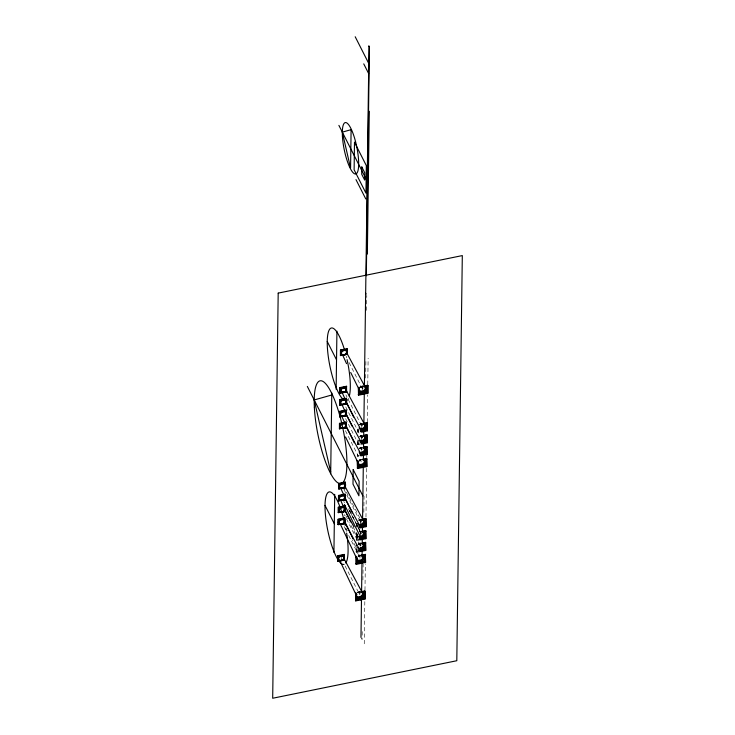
<?xml version="1.0" encoding="UTF-8"?>
<svg xmlns="http://www.w3.org/2000/svg" width="735" height="735" viewBox="0 0 735 735"><rect width="100%" height="100%" fill="white"/><g stroke="black" fill="none" stroke-linecap="round" stroke-linejoin="round"><path stroke-width="0.55" stroke-dasharray="3.67 2.76" d="M341.591 559.032L341.61 557.286M358.459 551.921L356.383 552.343L356.089 551.774L356.199 544.267M356.356 532.517L356.254 540.014L358.331 539.591M357.715 454.359L357.688 456.499L357.43 453.789M359.92 444.326L357.853 444.748L357.614 439.888M357.724 432.162L357.761 428.946M356.383 552.343L356.484 544.846M356.631 534.161L356.548 540.592L358.616 540.17M356.741 526.435L356.769 524.294M357.853 444.748L357.908 440.467M358.009 432.74L358.055 429.525M356.87 533.674L356.962 539.315L357.035 533.996M356.962 526.977L356.989 524.845M358.294 429.01L358.432 431.463M356.833 548.944L356.631 550.745M357.127 527.307L357.164 524.11M359.461 594.78L359.507 591.776M359.957 558.242L360.003 555.237A1304.891 319.55 78.5 0 0 352.065 539.793M360.122 546.224L360.159 543.22A1304.891 319.55 78.5 0 0 349.584 522.723M360.269 535.475L360.334 531.423L361.087 531.258M360.416 524.468L360.499 519.397A1304.891 319.55 78.5 0 0 344.623 488.959M361.427 450.39L361.464 447.376M361.556 440.632L361.638 435.561M361.721 428.624L361.804 423.553M362.236 391.084L362.3 386.05L363.062 385.866M360.003 594.229L360.031 592.107L358.046 592.511M360.655 545.682L360.692 543.551L358.708 543.955M360.821 533.922L360.729 531.727M360.968 522.98L360.986 519.608A3.601 2.609 -26.9 0 0 359.323 520.251M361.96 449.838L361.987 447.707L359.02 448.313M362.125 438.078L362.153 435.956L360.168 436.36M362.281 426.07L362.318 423.948L359.341 424.545M362.796 388.53L362.695 386.316M360.821 546.004L361.225 543.321M360.986 534.253L361.023 531.561L359.534 532.021M361.151 521.694L361.188 519.553M362.291 437.867L362.327 435.726M362.971 388.31L362.998 386.169M362.208 631.576L362.098 639.606L360.977 637.392M362.906 579.961L363.127 563.901M363.834 512.277L364.046 496.217M365.653 378.056L365.901 359.709M366.581 310.381L366.783 295.461M364.248 643.842L364.836 600.431M364.973 590.15L365.332 563.874M365.966 517.036L366.636 467.919M366.774 457.639L366.811 455.351M367.261 422.221L367.629 394.805M367.766 384.524L368.125 358.248M356.934 535.861L357.412 533.84M357.1 533.913L357.403 536.991M360.031 387.639L362.428 385.994M360.178 387.023L362.355 385.948M359.332 448.341L361.905 447.192M359.167 460.349L361.004 459.357M359.286 460.726L361.225 459.678M359.92 424.361L362.024 423.452M360.049 424.729L361.896 423.847M359.755 436.369L362.033 435.442M358.303 543.964L360.949 543.009M358.432 544.323L360.664 543.376L361.151 543.891M358.267 556.34L360.306 555.421M357.642 592.511L359.737 591.611M360.178 436.535L361.932 435.818M358.891 520.012L360.913 519.268M358.395 555.798L360.233 555.072M358.046 592.686L360.223 591.895A3.601 2.609 -26.9 0 0 358.34 592.566M359.351 520.178L360.867 519.682M359.351 531.681L360.37 531.341M361.776 447.569L360.012 448.295A3.601 2.609 -26.9 0 1 361.969 447.597L361.969 447.532M360.407 386.702L362.484 386.279M359.847 387.014L362.824 386.592A3.932 2.848 -26.9 0 0 360.168 388.006M360.012 387.336L362.989 386.729M359.663 387.483L362.768 386.849M358.864 424.453L361.969 423.819M360.187 424.812L362.484 424.27M359.737 436.25L361.804 435.827M360.021 436.829L362.318 436.278M357.559 444.17L359.626 443.747M359.571 448.001L361.648 447.578M359.865 448.58L362.153 448.038M357.394 455.93L359.47 455.507M359.406 460.018L361.482 459.595M358.855 460.33L360.839 459.926M359.02 460.652L361.004 460.248M358.588 520.086L360.664 519.663M359.029 520.187L361.004 519.976A3.932 2.848 -26.9 0 0 359.213 520.702M359.194 520.518L361.179 520.114M358.882 520.656L360.958 520.233M359.47 531.883L361.537 531.46M358.267 543.845L361.381 543.211M357.881 544.488L360.692 543.551M358.561 544.424L360.637 544.001M356.089 551.774L358.165 551.351M358.101 555.862L360.178 555.439M358.542 555.972L360.527 555.568M358.395 556.432L360.472 556.009M357.605 592.401L359.681 591.978M357.899 592.97L360.031 592.107M359.755 591.611L360.288 591.565M361.739 435.533L361.886 435.883A3.601 2.609 -26.9 0 0 360.242 436.553M357.375 536.329L356.98 535.549M348.537 508.813L361.133 533.031M349.051 362.52L362.263 388.576M345.9 394.86L347.039 397.102M348.16 399.316L361.758 426.116M345.735 406.878L361.592 438.133M345.579 418.628L361.436 449.884M345.413 430.646L361.271 461.892M343.934 489.409L360.453 521.96M349.382 510.412L361.133 533.573M343.778 501.426L344.476 502.804M344.32 514.564L345.046 515.998M346.525 518.919L360.132 545.728M344.109 526.48L346.369 530.936M348.675 535.475L359.966 557.736M345.119 565.996L359.47 594.275M353.112 526.931L357.403 535.521A3.28 2.37 -26.9 0 1 357.32 533.849M357.412 536.265A3.601 2.609 -26.9 0 1 357.348 534.17M359.856 531.938A3.601 2.609 -26.9 0 1 361.069 531.653M357.394 536.927A3.932 2.848 -26.9 0 1 357.421 534.437M360.049 532.213A3.932 2.848 -26.9 0 1 361.115 531.938M359.231 531.846A3.28 2.37 -26.9 0 1 361.078 531.387M349.75 510.963A1304.891 319.55 78.5 0 1 360.325 531.469M345.735 527.895A36.998 9.059 78.5 0 1 346.507 532.25M346.249 356.209A36.998 9.059 78.5 0 1 346.663 357.917M348.482 398.324A36.998 9.059 78.5 0 1 348.004 399.142M358.992 520.068A3.28 2.37 -26.9 0 1 361.151 519.379M358.368 544.451A3.601 2.609 -26.9 0 1 361.151 543.395M358.441 544.791A3.932 2.848 -26.9 0 1 360.949 543.689M358.294 544.102A3.28 2.37 -26.9 0 1 361.069 543.147M345.882 515.704A1304.891 319.55 78.5 0 1 347.471 518.699M358.404 556.303A3.601 2.609 -26.9 0 1 360.26 555.495M358.276 556.808A3.932 2.848 -26.9 0 1 360.251 555.816M358.267 556.009A3.28 2.38 -26.9 0 1 360.223 555.191M346.249 528.713A1304.891 319.55 78.5 0 1 347.306 530.716M360.196 448.626A3.932 2.848 -26.9 0 1 361.987 447.9M359.424 448.405A3.28 2.37 -26.9 0 1 361.923 447.312M359.314 460.781A3.601 2.609 -26.9 0 1 361.078 459.779M359.176 461.323A3.932 2.848 -26.9 0 1 361.032 460.138M359.204 460.468A3.28 2.38 -26.9 0 1 361.078 459.439M360.122 437.031A3.932 2.848 -26.9 0 1 361.886 436.204M359.893 436.397A3.28 2.37 -26.9 0 1 362.07 435.561M360.196 424.683A3.601 2.609 -26.9 0 1 362.052 423.875M360.067 425.188A3.932 2.848 -26.9 0 1 362.043 424.187M359.92 424.49A3.28 2.37 -26.9 0 1 362.015 423.571M360.132 387.63A3.601 2.609 -26.9 0 1 362.805 386.288M360.086 387.253A3.28 2.37 -26.9 0 1 362.961 385.994M358.23 593.026A3.932 2.848 -26.9 0 1 360.021 592.291M357.633 592.649A3.28 2.37 -26.9 0 1 360.168 591.693M358.138 439.953L358.267 443.471L358.239 440.026"/><path stroke-width="1.1" d="M330.686 473.818L331.788 392.995M333.92 552.398L334.71 494.343M336.134 389.238L336.924 331.182M337.622 560.98L337.687 555.743L344.2 554.42L344.338 560.052L337.622 560.98L344.338 560.052M338.118 524.441L338.183 519.204L344.697 517.881L344.834 523.513L338.118 524.441L344.834 523.513M338.275 512.424L338.348 507.196L344.862 505.864L344.991 511.505L338.275 512.424L344.991 511.505M338.44 500.673L338.513 495.436L345.018 494.113L345.156 499.745L338.44 500.673L345.156 499.745M338.605 488.665L338.67 483.428L345.184 482.096L345.321 487.737L338.605 488.665L345.321 487.737M339.423 428.597L339.487 423.36L346.001 422.037L346.139 427.669L339.423 428.597L346.139 427.669M339.579 416.589L339.653 411.352L346.167 410.02L346.295 415.661L339.579 416.589L346.295 415.661M339.745 404.829L339.818 399.592L346.323 398.269L346.461 403.901L339.745 404.829L346.461 403.901M339.91 392.821L339.974 387.584L346.488 386.261L346.617 391.893L339.91 392.821L346.617 391.893M340.415 355.281L340.489 350.044L347.003 348.721L347.131 354.353L340.415 355.281L347.131 354.353M337.824 561.384L337.687 555.743M338.32 524.845L338.183 519.204M338.486 512.828L338.348 507.196M338.642 501.077L338.513 495.436M338.807 489.06L338.67 483.428M339.625 429.001L339.487 423.36M339.79 416.984L339.653 411.352M339.947 405.233L339.818 399.592M340.112 393.216L339.974 387.584M340.617 355.676L340.489 350.044M338.311 560.888L338.376 556.432L343.916 555.311L343.971 559.987L338.311 560.888L343.971 559.987M338.872 519.893L338.927 524.579L344.467 523.449C348.087 515.226 335.362 518.46 338.927 524.579M338.973 512.341L339.037 507.885L344.568 506.755L344.623 511.441L338.973 512.341L344.623 511.441M339.138 500.581L339.193 496.134L344.733 495.004L344.788 499.681L339.138 500.581L344.788 499.681M339.359 484.117L339.414 488.803L344.954 487.672C348.574 479.45 335.849 482.684 339.414 488.803M340.112 428.505L340.176 424.058L345.716 422.928L345.762 427.605L340.112 428.505L345.762 427.605M340.342 412.041L340.397 416.727L345.928 415.597C349.557 407.374 336.832 410.608 340.397 416.727M340.498 400.29L340.553 404.967L346.093 403.846C349.722 395.623 336.998 398.857 340.553 404.967M340.599 392.729L340.663 388.273L346.194 387.152L346.249 391.829L340.599 392.729L346.249 391.829M341.178 350.733L341.233 355.418L341.178 350.733L346.709 349.612L346.764 354.288L346.709 349.612M338.431 561.117L338.376 556.432M339.092 512.571L339.037 507.885M339.248 500.811L339.193 496.134M340.231 428.735L340.176 424.058M340.718 392.959L340.663 388.273M343.851 559.758L343.916 555.311M344.412 518.772L344.467 523.449M344.513 511.211L344.568 506.755M344.669 499.46L344.733 495.004M344.899 482.987L344.954 487.672M345.652 427.384L345.716 422.928M345.873 410.911L345.928 415.597M346.038 399.16L346.093 403.846M346.139 391.599L346.194 387.152M344.127 559.647L344.2 554.42M344.623 523.109L344.697 517.881M344.788 511.101L344.862 505.864M344.954 499.35L345.018 494.113M345.11 487.333L345.184 482.096M345.928 427.265L346.001 422.037M346.093 415.257L346.167 410.02M346.258 403.506L346.323 398.269M346.415 391.489L346.488 386.261M346.929 353.948L347.003 348.721M355.722 600.899L355.538 592.823L355.722 600.899L365.056 598.997L365.157 591.491L364.863 590.922L361.758 591.556M361.216 555.228L365.359 554.383L365.552 562.459L356.218 564.361L356.034 556.285M357.522 468.517L357.339 460.441L357.522 468.517L366.857 466.615L366.664 458.539L362.52 459.384M364.551 385.857L367.665 385.223L367.959 385.792L367.849 393.298L358.524 395.2L358.322 388.19M356.218 564.361L356.328 556.854M358.524 395.2L358.625 387.694M361.023 591.905L364.156 591.62L364.073 598.005L356.144 599.622L356.062 592.915M361.519 555.366L364.652 555.081L364.569 561.466L356.64 563.083L356.558 556.377M362.824 459.522L365.956 459.237L365.874 465.623L357.945 467.239L357.844 461.589M363.816 386.206L366.958 385.921L366.866 392.306L358.937 393.923L358.864 387.216M356.144 599.622L356.209 594.303M356.64 563.083L356.723 556.698M357.945 467.239L358.028 460.854M358.937 393.923L359.029 387.538M359.966 596.361L360.104 598.814M360.628 547.805L360.766 550.258M360.793 536.054L360.931 538.507M360.949 524.046L361.087 526.499M361.932 451.961L362.07 454.414M360.132 597.224L360.389 599.944M360.628 560.686L360.885 563.405M360.802 547.603L361.05 551.397L361.096 548.181M360.949 536.927L361.207 539.637M361.115 524.909L361.372 527.629L361.399 525.488M362.089 452.833L362.355 455.553L362.383 453.412M362.254 441.083L362.511 443.802L362.548 441.652M362.217 465.42L362.19 467.561L361.896 466.991M360.977 637.392L361.491 599.539M361.583 592.658L361.987 562.826M362.07 557.093L362.144 551.36M362.254 543.33L362.318 538.737M362.41 531.855L362.493 526.122M362.566 520.389L363.283 467.616M363.393 459.586L363.457 455.002M363.568 446.972L363.632 442.378M363.724 435.497L363.779 430.912M363.88 424.021L364.303 393.05M364.395 386.169L369.016 46.259M366.315 275.763L369.42 47.068L368.814 45.855M363.219 557.011L363.255 554.723M367.344 254.08L369.282 111.288M364.073 598.005L363.99 591.298M364.569 561.466L364.487 554.76M358.781 550.662L364.735 549.449L364.652 542.742L361.675 543.349M359.939 538.709L364.891 537.698L364.817 530.992L361.84 531.598M360.095 526.701L365.056 525.69L364.973 518.974L362.006 519.581M365.874 465.623L365.791 458.916M360.086 454.818L366.039 453.614L365.956 446.898L362.98 447.505M361.234 442.865L366.195 441.854L366.113 435.148L363.145 435.754M360.407 431.059L366.361 429.846L366.278 423.139L363.31 423.746M366.866 392.306L366.793 385.599M364.735 549.449L364.652 542.742M364.891 537.698L364.817 530.992M365.056 525.69L364.973 518.974M366.039 453.614L365.956 446.898M366.195 441.854L366.113 435.148M366.361 429.846L366.278 423.139M365.056 598.997L364.863 590.922M365.552 562.459L365.359 554.383M359.498 551.709L365.718 550.442L365.525 542.366L362.419 543M359.654 539.959L365.874 538.691L365.69 530.615L361.537 531.46M359.819 527.95L366.039 526.683L365.846 518.607L361.703 519.452M366.857 466.615L366.664 458.539M360.802 455.865L367.022 454.597L366.829 446.522L363.724 447.156M360.958 444.115L367.178 442.847L366.986 434.771L363.88 435.405M361.124 432.106L367.344 430.839L367.151 422.763L363.007 423.608M367.849 393.298L367.665 385.223M365.718 550.442L365.525 542.366M365.874 538.691L365.69 530.615M366.039 526.683L365.846 518.607M367.022 454.597L366.829 446.522M367.178 442.847L366.986 434.771M367.344 430.839L367.151 422.763M331.761 394.998L314.194 399.95L330.713 472.072M340.691 350.448L347.205 349.116M341.288 350.962L346.828 349.832M340.176 387.988L346.69 386.656M340.783 388.503L346.314 387.373M363.981 386.527L366.958 385.921M364.845 386.426L367.959 385.792M358.772 393.592L366.701 391.975M358.23 394.621L367.564 392.72M340.02 399.996L346.525 398.673M340.617 400.511L346.148 399.39M339.855 411.756L346.369 410.424M340.452 412.271L345.992 411.141M339.689 423.764L346.203 422.432M340.296 424.279L345.827 423.158M363.301 424.178L367.445 423.332M360.242 430.728L366.195 429.516M360.83 431.528L367.05 430.26M363.136 436.195L367.279 435.35M360.086 442.746L366.03 441.533M361.703 443.324L366.884 442.268M362.971 447.946L367.123 447.1M360.913 454.294L365.874 453.284M360.508 455.296L366.728 454.028M362.989 459.844L365.956 459.237M363.853 459.742L366.958 459.109M357.78 466.909L365.708 465.292M357.238 467.938L366.563 466.036M338.881 483.832L345.386 482.5M339.478 484.347L345.009 483.217M338.716 495.84L345.229 494.517M339.313 496.355L344.844 495.234M338.55 507.591L345.064 506.268M339.157 508.115L344.687 506.985M338.394 519.608L344.899 518.276M338.991 520.123L344.522 518.993M362.171 519.911L365.139 519.305M361.997 520.022L366.14 519.176M358.937 526.572L364.891 525.36M359.525 527.372L365.745 526.104M362.998 531.717L364.983 531.313M362.869 531.828L365.975 531.194M359.773 538.378L364.725 537.377M359.36 539.38L365.58 538.112M362.833 543.477L364.817 543.073M362.704 543.578L365.819 542.945M358.616 550.34L364.569 549.128M360.242 550.928L365.424 549.872M337.898 556.147L344.403 554.815M338.495 556.661L344.026 555.531M361.51 555.798L365.653 554.953M356.475 562.753L364.404 561.136M355.933 563.782L365.258 561.88M361.014 592.337L365.157 591.491M355.979 599.291L363.908 597.674M355.437 600.32L364.762 598.419M361.868 453.853L361.657 453.192M361.73 465.907L361.491 465.163M360.591 549.734L360.352 548.99M360.444 561.76L359.929 560.245M359.929 598.29L359.433 596.783M361.583 453.091L361.399 452.42M361.427 465.108L361.243 464.465M360.288 548.935L360.104 548.301M346.406 352.258L365.157 387.033M346.442 390.772L364.643 424.573M345.726 401.806L360.086 428.055M345.569 413.566L359.92 439.815M345.955 426.548L359.764 451.823M345.138 486.616L363.338 520.417M344.981 498.624L358.781 523.899M344.265 509.41L353.921 526.784M344.099 521.418L358.459 547.667M344.155 558.931L362.355 592.732M355.198 36.75L369.089 64.129M363.742 63.871L368.648 73.537M338.89 125.373L366.673 180.139M355.979 179.616L365.782 198.946M365.653 293.247L366.067 294.055M362.897 393.675L363.191 394.245M344.182 348.794A36.998 9.059 78.5 0 0 327.24 341.509L336.538 359.828M362.383 431.215L362.677 431.785M307.331 386.417L362.897 495.95M325.017 505.423L334.306 523.743M359.378 390.12L350.705 372.498M358.377 463.445L345.533 436.948M357.072 559.28L340.066 523.577M356.576 595.828L339.57 560.116M353.608 417.067L346.02 401.172M351.982 426.07L345.863 413.18M354.261 442.837L345.698 424.931M348.895 505.882L352.304 512.911M350.678 521.905L344.559 509.024M352.956 538.682L344.393 520.775M345.184 497.999L348.427 504.899M342.372 354.417L346.534 363.632M341.858 391.957L345.101 399.123M342.161 404.985L344.476 410.112M341.995 416.745L344.77 422.882M341.022 488.821L343.796 494.967M340.397 499.809L343.631 506.975M362.006 531.681A3.601 2.609 -26.9 0 1 363.65 534.988A3.601 2.609 -26.9 0 1 359.093 537.276M362.631 531.984A3.932 2.848 -26.9 0 1 364.064 535.76A3.932 2.848 -26.9 0 1 358.974 537.992M361.997 531.524A3.28 2.37 -26.9 0 1 362.787 534.933A3.28 2.37 -26.9 0 1 358.285 536.311M360.251 536.476A1304.891 319.55 78.5 0 1 344.412 504.467M344.063 564.388A36.998 9.059 78.5 0 1 328.389 533.279A36.998 9.059 78.5 0 1 327.782 492.744A36.998 9.059 78.5 0 1 343.364 517.587M344.632 522.686A36.998 9.059 78.5 0 1 345.211 525.286M346.644 533.114A36.998 9.059 78.5 0 1 345.772 563.047M343.493 399.647A36.998 9.059 78.5 0 1 327.24 341.509M347.058 359.635A36.998 9.059 78.5 0 1 349.281 396.174M347.48 399.776A36.998 9.059 78.5 0 1 345.643 400.557M344.494 497.797A2.288 1.654 -26.9 0 1 343.364 500.094A2.288 1.654 -26.9 0 1 340.654 500.131A2.517 1.819 -26.9 0 0 343.704 499.57A2.517 1.819 -26.9 0 0 344.338 497.025M361.942 519.645A3.601 2.609 -26.9 0 1 363.568 523.375A3.601 2.609 -26.9 0 1 358.267 524.909M362.061 519.884A3.932 2.848 -26.9 0 1 364.404 523.421A3.932 2.848 -26.9 0 1 359.139 525.984M361.951 519.452A3.28 2.37 -26.9 0 1 362.98 522.888A3.28 2.37 -26.9 0 1 358.34 524.248M357.706 523.715A3.28 2.37 -26.9 0 1 357.559 523.504M344.09 487.645A2.288 1.654 -26.9 0 1 341.343 488.417M343.658 487.718A2.517 1.819 -26.9 0 1 341.38 488.316M362.061 543.487A3.601 2.609 -26.9 0 1 363.246 547.134A3.601 2.609 -26.9 0 1 358.303 548.861M362.236 543.698A3.932 2.848 -26.9 0 1 364.027 547.299A3.932 2.848 -26.9 0 1 359.057 549.798M362.015 543.34A3.28 2.37 -26.9 0 1 362.309 547.051A3.28 2.37 -26.9 0 1 357.605 547.731M344.338 509.557A2.288 1.654 -26.9 0 1 344.347 510.485M343.98 511.174A2.288 1.654 -26.9 0 1 340.553 511.937M344.366 509.125A2.517 1.819 -26.9 0 1 344.357 510.2M343.741 511.147A2.517 1.819 -26.9 0 1 340.489 511.9M361.896 555.495A3.601 2.609 -26.9 0 1 363.32 558.756A3.601 2.609 -26.9 0 1 358.992 561.071A3.601 2.609 -26.9 0 1 356.953 558.141M362.07 555.706A3.932 2.848 -26.9 0 1 363.935 559.17A3.932 2.848 -26.9 0 1 359.222 561.843A3.932 2.848 -26.9 0 1 356.907 558.637M361.188 555.182A3.28 2.37 -26.9 0 1 362.915 557.902A3.28 2.37 -26.9 0 1 359.222 560.327A3.28 2.37 -26.9 0 1 356.888 558.003M343.989 522.934A2.288 1.654 -26.9 0 1 342.06 524.248A2.288 1.654 -26.9 0 1 340.158 523.715M343.805 522.907A2.517 1.819 -26.9 0 1 343.576 523.155M342.877 523.688A2.517 1.819 -26.9 0 1 339.974 523.688M363.366 447.643A3.601 2.609 -26.9 0 1 364.615 451.198A3.601 2.609 -26.9 0 1 359.81 453.091M363.54 447.854A3.932 2.848 -26.9 0 1 365.139 451.777A3.932 2.848 -26.9 0 1 359.672 453.761M363.43 447.541A3.28 2.37 -26.9 0 1 363.614 451.207A3.28 2.37 -26.9 0 1 359.002 451.961M344.991 415.642A2.288 1.654 -26.9 0 1 342.115 416.249M344.642 415.642A2.517 1.819 -26.9 0 1 342.207 416.212M362.759 459.577A3.601 2.609 -26.9 0 1 364.725 462.71A3.601 2.609 -26.9 0 1 360.297 465.227A3.601 2.609 -26.9 0 1 358.331 462.094M363.375 459.862A3.932 2.848 -26.9 0 1 365.203 463.399A3.932 2.848 -26.9 0 1 360.361 465.99A3.932 2.848 -26.9 0 1 358.303 462.572M362.768 459.384A3.28 2.37 -26.9 0 1 364.091 462.352A3.28 2.37 -26.9 0 1 360.141 464.465A3.28 2.37 -26.9 0 1 358.303 461.773M345.11 427.347A2.288 1.654 -26.9 0 1 341.729 428.137A2.517 1.819 -26.9 0 0 344.752 427.43M363.522 435.883A3.601 2.609 -26.9 0 1 364.707 439.539A3.601 2.609 -26.9 0 1 359.764 441.266M363.448 436.066A3.932 2.848 -26.9 0 1 365.543 439.594A3.932 2.848 -26.9 0 1 360.517 442.194M363.476 435.745A3.28 2.37 -26.9 0 1 364.073 439.117A3.28 2.37 -26.9 0 1 359.7 440.513M345.808 401.971A2.288 1.654 -26.9 0 1 345.817 402.881M345.156 403.882A2.288 1.654 -26.9 0 1 342.574 404.617M345.836 401.521A2.517 1.819 -26.9 0 1 345.817 402.605M344.807 403.892A2.517 1.819 -26.9 0 1 342.519 404.489M363.467 423.829A3.601 2.609 -26.9 0 1 364.872 427.531A3.601 2.609 -26.9 0 1 359.746 429.166M363.366 424.04A3.932 2.848 -26.9 0 1 365.708 427.577A3.932 2.848 -26.9 0 1 360.444 430.14M363.467 423.672A3.28 2.37 -26.9 0 1 363.853 427.522A3.28 2.37 -26.9 0 1 359.011 427.88M345.964 389.945A2.288 1.654 -26.9 0 1 344.697 392.315A2.288 1.654 -26.9 0 1 341.959 392.104M345.808 389.173A2.517 1.819 -26.9 0 1 345.037 391.819A2.517 1.819 -26.9 0 1 341.876 392.15M364.202 386.334A3.601 2.609 -26.9 0 1 365.653 389.532A3.601 2.609 -26.9 0 1 361.445 391.92A3.601 2.609 -26.9 0 1 359.185 389.183M364.128 386.509A3.932 2.848 -26.9 0 1 366.296 389.862A3.932 2.848 -26.9 0 1 361.602 392.692A3.932 2.848 -26.9 0 1 359.213 389.476M364.147 386.187A3.28 2.37 -26.9 0 1 365.019 389.155A3.28 2.37 -26.9 0 1 361.28 391.158A3.28 2.37 -26.9 0 1 359.194 388.843M346.552 352.726A2.288 1.654 -26.9 0 1 346.552 353.02M346.203 353.912A2.288 1.654 -26.9 0 1 342.51 354.619M346.543 352.093A2.517 1.819 -26.9 0 1 346.534 352.91M345.992 353.875A2.517 1.819 -26.9 0 1 342.381 354.61M361.179 591.987A3.601 2.609 -26.9 0 1 362.824 595.295A3.601 2.609 -26.9 0 1 358.267 597.583A3.601 2.609 -26.9 0 1 356.631 594.275M361.326 592.208A3.932 2.848 -26.9 0 1 363.366 595.846A3.932 2.848 -26.9 0 1 358.156 598.299A3.932 2.848 -26.9 0 1 356.861 594.312M361.179 591.831A3.28 2.37 -26.9 0 1 362.217 594.863A3.28 2.37 -26.9 0 1 358.276 596.838A3.28 2.37 -26.9 0 1 356.493 594.183M343.677 558.104A2.288 1.654 -26.9 0 1 342.547 560.401A2.288 1.654 -26.9 0 1 339.827 560.438A2.517 1.819 -26.9 0 0 343.08 559.693M343.594 557.442A2.517 1.819 -26.9 0 1 343.64 558.894M278.197 293.109L272.685 698.25L456.802 660.728L462.315 255.587L278.197 293.109M351.1 129.663L350.577 168.196L342.317 132.135L351.1 129.663M354.49 142.259L354.123 169.785L365.966 193.14L366.342 165.614L354.49 142.259M353.186 469.61L352.993 484.126L358.919 495.803L359.112 481.287L353.186 469.61M361.813 166.964L361.712 174.223L364.679 180.066L364.781 172.808L361.813 166.964M342.418 136.223A26.221 6.422 78.5 0 0 355.657 173.975A26.221 6.422 78.5 0 0 353.434 134.597A26.221 6.422 78.5 0 0 342.418 136.223M314.35 407.337A52.451 12.844 78.5 0 0 340.645 483.648A52.451 12.844 78.5 0 0 336.694 405.628A52.451 12.844 78.5 0 0 314.35 407.337M341.591 500.177A2.747 1.984 -26.9 0 0 344.504 496.786A2.747 1.984 -26.9 0 0 340.057 497.099A2.747 1.984 -26.9 0 0 341.591 500.177M341.757 488.169A2.747 1.984 -26.9 0 0 344.669 484.778A2.747 1.984 -26.9 0 0 340.222 485.082A2.747 1.984 -26.9 0 0 341.757 488.169M341.426 511.937A2.747 1.984 -26.9 0 0 344.338 508.546A2.747 1.984 -26.9 0 0 339.901 508.85A2.747 1.984 -26.9 0 0 341.426 511.937M341.27 523.945A2.747 1.984 -26.9 0 0 344.182 520.555A2.747 1.984 -26.9 0 0 339.735 520.858A2.747 1.984 -26.9 0 0 341.27 523.945M342.731 416.093A2.747 1.984 -26.9 0 0 345.643 412.702A2.747 1.984 -26.9 0 0 341.205 413.006A2.747 1.984 -26.9 0 0 342.731 416.093M342.565 428.101A2.747 1.984 -26.9 0 0 345.487 424.711A2.747 1.984 -26.9 0 0 341.04 425.023A2.747 1.984 -26.9 0 0 342.565 428.101M342.896 404.333A2.747 1.984 -26.9 0 0 345.808 400.952A2.747 1.984 -26.9 0 0 341.362 401.255A2.747 1.984 -26.9 0 0 342.896 404.333M343.052 392.325A2.747 1.984 -26.9 0 0 345.964 388.934A2.747 1.984 -26.9 0 0 341.527 389.238A2.747 1.984 -26.9 0 0 343.052 392.325M343.567 354.784A2.747 1.984 -26.9 0 0 346.479 351.394A2.747 1.984 -26.9 0 0 342.032 351.697A2.747 1.984 -26.9 0 0 343.567 354.784M340.764 560.483A2.747 1.984 -26.9 0 0 343.686 557.093A2.747 1.984 -26.9 0 0 339.239 557.396A2.747 1.984 -26.9 0 0 340.764 560.483"/></g></svg>
